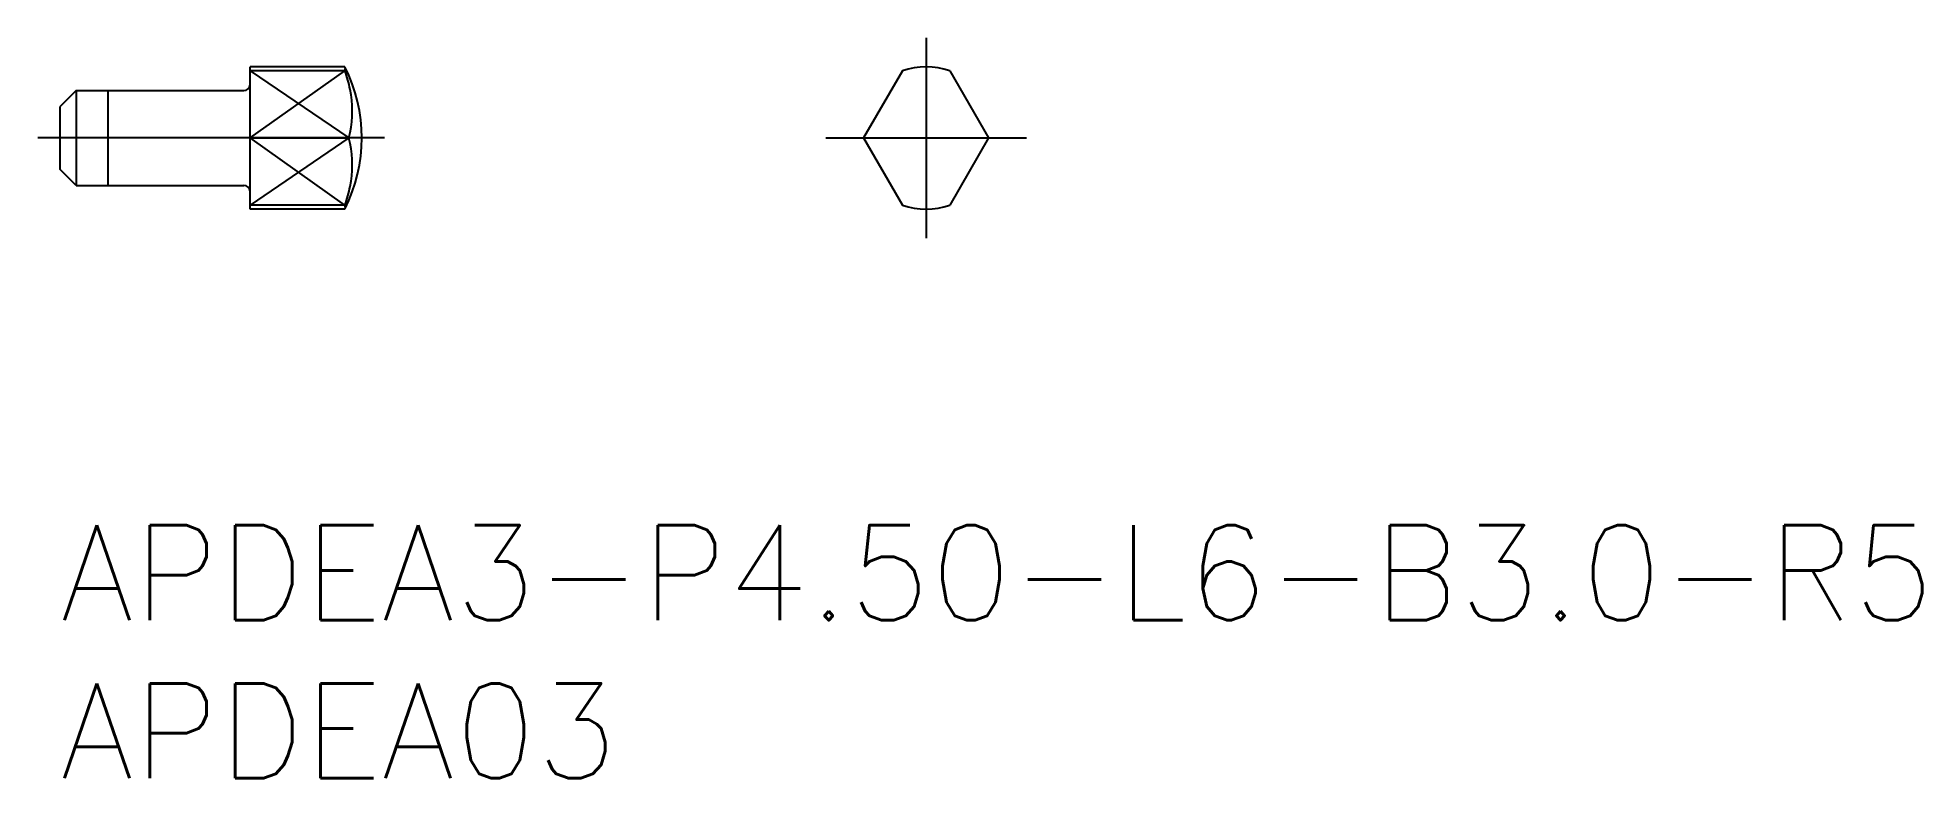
# Model space of a CAD drawing. Extents: x -0.7 to 58.9, y -8 to 15.4.
import ezdxf

# ---------------------------------------------------------------- set-up
doc = ezdxf.new("R2010")
doc.units = 0
doc.header["$LTSCALE"] = 0.5
doc.linetypes.add('CENTER', pattern=[50.8, 31.75, -6.35, 6.35, -6.35])
for name, color, linetype in [('MSM_CENTER', 1, 'CENTER'), ('MSM_CONTINUOUS', 7, 'CONTINUOUS'), ('MSM_NARROW', 5, 'CONTINUOUS'), ('MSM_PART_NUMBER', 7, 'CONTINUOUS')]:
    doc.layers.add(name, color=color, linetype=linetype)
doc.styles.get("Standard").update_dxf_attribs({"font": 'txt.shx', "height": 1, "bigfont": 'bigfont.shx'})

# ---------------------------------------------------------------- blocks, each defined once
blk = doc.blocks.new('*U15')
at = {"layer": 'MSM_PART_NUMBER'}
blk.add_text('APDEA3-P4.50-L6-B3.0-R5', height=3, dxfattribs=at).set_placement((0, -3))
blk = doc.blocks.new('*U16')
at = {"layer": 'MSM_PART_NUMBER'}
blk.add_text('APDEA03', height=3, dxfattribs=at).set_placement((0, -8))

msp = doc.modelspace()

# ---------------------------------------------------------------- linework, layer by layer
at = {"layer": 'MSM_CENTER'}
for p, q in [((27.38, 15.421), (27.38, 9.079)), ((10.25, 12.25), (-0.715, 12.25)), ((10.25, 12.25), (-0.715, 12.25)), ((24.209, 12.25), (30.551, 12.25))]:
    msp.add_line(p, q, dxfattribs=at)
at = {"layer": 'MSM_CONTINUOUS'}
for p, q in [((6, 10), (6, 14.5)), ((9, 14.5), (6, 14.5)), ((9, 14.371), (6, 14.371)), ((26.63, 14.371), (25.405, 12.25)), ((28.13, 14.371), (29.355, 12.25)), ((0.5, 13.75), (0, 13.25)), ((0.5, 13.75), (5.8, 13.75)), ((0.5, 13.75), (0.5, 10.75)), ((0, 11.25), (0, 13.25)), ((6, 12.25), (9.128, 12.25)), ((25.405, 12.25), (26.63, 10.129)), ((29.355, 12.25), (28.13, 10.129)), ((0.5, 10.75), (0, 11.25)), ((0.5, 10.75), (5.8, 10.75)), ((8.998, 10.129), (6, 10.129)), ((9, 10), (6, 10))]:
    msp.add_line(p, q, dxfattribs=at)
for centre, radius, start, end in [((4.535, 12.25), 5, 333.25632, 26.74368), ((5.583, 13.082), 3.652, 11.13215, 20.67946), ((27.38, 12.25), 2.25, 70.52878, 109.47122), ((5.8, 13.95), 0.2, 270, 0), ((5.8, 13.95), 0.2, 270, 0), ((5.703, 13.105), 3.53, 348.86785, 11.13215), ((5.583, 13.129), 3.652, 346.07964, 348.86785), ((5.583, 11.371), 3.652, 11.13215, 13.92036), ((5.703, 11.395), 3.53, 348.86785, 11.13215), ((5.8, 10.55), 0.2, 0, 90), ((5.583, 11.418), 3.652, 339.32054, 348.86785), ((27.38, 12.25), 2.25, 250.52878, 289.47122)]:
    msp.add_arc(centre, radius, start, end, dxfattribs=at)
at = {"layer": 'MSM_NARROW'}
for p, q in [((6, 14.371), (9.128, 12.25)), ((6, 12.25), (9, 14.371)), ((9, 14.44), (9, 14.372)), ((9, 14.371), (9, 14.371)), ((1.5, 13.75), (1.5, 10.75)), ((9.128, 12.25), (6, 10.129)), ((9, 10.129), (6, 12.25)), ((9, 10.129), (9, 10.129)), ((9, 10.128), (9, 10.074))]:
    msp.add_line(p, q, dxfattribs=at)

# ---------------------------------------------------------------- block references
at = {"layer": 'MSM_CONTINUOUS'}
for name in ['*U15', '*U16']:
    msp.add_blockref(name, (0, 0), dxfattribs=at)

doc.saveas('drawing.dxf')
